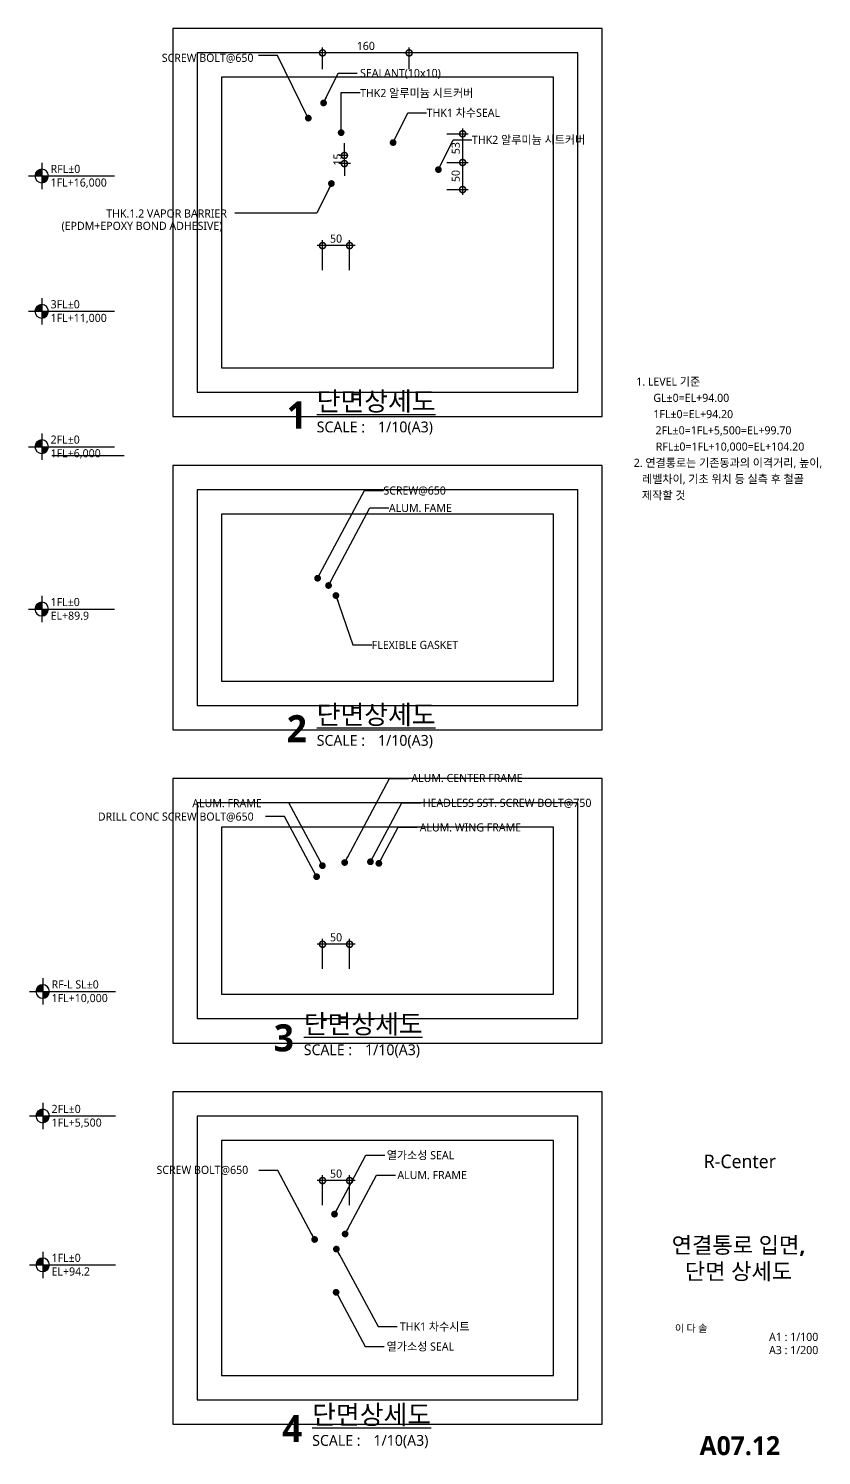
# Model space of a CAD drawing. Header units: millimetres. Extents: x 6017 to 164766, y 2937 to 56167.
# Drawn here: x 135459 to 164766, y 2937 to 55648 of the extents above; entities that cross this region are included whole.
import ezdxf
from ezdxf.enums import TextEntityAlignment as Align

# ---------------------------------------------------------------- set-up
doc = ezdxf.new("R2010")
doc.units = ezdxf.units.MM
doc.header["$LTSCALE"] = 200
doc.layers.get('DEFPOINTS').update_dxf_attribs({"color": 137})
for name, color, linetype in [('3TXT', 3, 'Continuous'), ('DIM', 7, 'Continuous'), ('SOL-253', 253, 'Continuous'), ('SYM', 6, 'Continuous'), ('SYM-LEAD', 6, 'Continuous'), ('SYM-LEVEL', 7, 'Continuous'), ('TEXT', 3, 'Continuous'), ('XR-SHEET$0$TITLE', 7, 'Continuous'), ('XR-SHEET$1$SHT', 5, 'Continuous'), ('XR-SHEET$1$TEXT', 3, 'Continuous')]:
    doc.layers.add(name, color=color, linetype=linetype)
doc.styles.add('$0$스타일1', font='malgun.ttf')
doc.styles.add('s1', font='malgun.ttf')
doc.styles.add('XR-SHEET$0$굴림체(옥산)', font='malgun.ttf')
doc.styles.add('맑은고딕B', font='malgunbd.ttf')
doc.styles.add('스타일1', font='malgun.ttf')
doc.styles.add('스타일2', font='malgunbd.ttf')
doc.dimstyles.new('CJA', dxfattribs={"dimscale": 300, "dimtxt": 2.7, "dimasz": 1, "dimexe": 2, "dimexo": 3, "dimgap": 1, "dimtad": 1, "dimdec": 0, "dimzin": 1, "dimdsep": 46, "dimlunit": 6, "dimtxsty": '$0$스타일1', "dimblk": 'CJDOT', "dimcen": 0.09, "dimdle": 1, "dimclrd": 256, "dimclre": 256, "dimclrt": 3, "dimadec": 0, "dimazin": 0, "dimtfac": 1, "dimtdec": 0, "dimtix": 1, "dimtmove": 2, "dimatfit": 3, "dimldrblk": 'CJDOT', "dimfxl": 1, "dimtolj": 1, "dimtzin": 1, "dimarcsym": 0})
doc.dimstyles.new('DIM-QD 1', dxfattribs={"dimscale": 50, "dimtxt": 3, "dimasz": 1.5, "dimexe": 1, "dimexo": 0, "dimgap": 1, "dimtad": 1, "dimdec": 3, "dimdsep": 46, "dimlunit": 6, "dimtxsty": '스타일1', "dimblk1": 'ARCHTICK', "dimblk2": 'DOT', "dimsah": 1, "dimcen": 0, "dimclrd": 256, "dimclre": 256, "dimclrt": 3, "dimazin": 2, "dimtfac": 1, "dimtdec": 3, "dimtix": 1, "dimtmove": 2, "dimatfit": 3, "dimldrblk": 'DOT', "dimfxl": 1, "dimtolj": 1, "dimtzin": 0, "dimarcsym": 0})

# ---------------------------------------------------------------- blocks, each defined once
blk = doc.blocks.new('XR-SHEET$0$TITLE')
at = {"layer": 'XR-SHEET$0$TITLE', "style": 'XR-SHEET$0$굴림체(옥산)'}
for tag, height, p in [('동명칭', 6, (776.77, -457.26)), ('SCALE-A1', 3, (797.5, -522)), ('SCALE-A3', 3, (797.5, -527)), ('DATA', 3, (797.5, -540))]:
    blk.add_attdef(tag, text='', height=height, dxfattribs=at).set_placement(p, align=Align.MIDDLE)
for tag, height, p in [('TITLE1', 6, (776.5, -479.4)), ('TITLE4', 6, (776.5, -484.39)), ('TITLE2', 6, (776.5, -489)), ('TITLE5', 6, (776.5, -493.99)), ('TITLE3', 6, (776.5, -498.7)), ('NAME-1', 3, (760.16, -517.5)), ('NAME-2', 3, (760.16, -526.5)), ('A0.00', 7, (776.5, -561))]:
    blk.add_attdef(tag, text='', height=height, dxfattribs=at).set_placement(p, align=Align.MIDDLE_CENTER)
blk = doc.blocks.new('LEVEL1')
at = {"layer": 'SYM-LEVEL'}
h = blk.add_hatch(color=6, dxfattribs=at)
edge = h.paths.add_edge_path()
edge.add_ellipse((4.87, 0), major_axis=(1.77, 1.77), ratio=1, start_angle=405, end_angle=495)
edge.add_line((2.37, 0), (4.87, 0))
edge.add_line((4.87, 0), (4.87, 2.5))
edge = h.paths.add_edge_path()
edge.add_ellipse((4.87, 0), major_axis=(1.77, 1.77), ratio=1, start_angle=225, end_angle=315)
edge.add_line((7.37, 0), (4.87, 0))
edge.add_line((4.87, 0), (4.87, -2.5))
at = {"layer": 'SYM-LEVEL', "color": 6}
for p, q in [((0, 0), (9.74, 0)), ((4.87, 4.87), (4.87, -4.87)), ((9.07, 0), (31.8, 0))]:
    blk.add_line(p, q, dxfattribs=at)
blk.add_ellipse((4.87, 0), major_axis=(1.77, 1.77), ratio=1, start_param=5.497787, end_param=11.780972, dxfattribs=at)
at = {"layer": 'SYM-LEVEL', "color": 3, "style": '스타일1'}
for tag, p in [('1층-바닥마감', (8.16, 1.11)), ('EL-+100', (8.16, -3.93))]:
    blk.add_attdef(tag, p, '', height=3, dxfattribs=at)
blk = doc.blocks.new('dwgtitle')
at = {"layer": 'SYM', "color": 3, "style": '스타일1'}
blk.add_text('SCALE :', height=4, dxfattribs=at).set_placement((12.25, -1.4))
for tag, p, height in [('%%UTITLE', (12.25, 6.59), 7), ('1/100', (34.89, -1.4), 4)]:
    blk.add_attdef(tag, p, '', height=height, dxfattribs=at)
at = {"layer": 'SYM', "color": 6, "style": '스타일2'}
blk.add_attdef('A', text='', height=10, dxfattribs=at).set_placement((4.89, 5), align=Align.MIDDLE)
blk = doc.blocks.new('_ARCHTICK')
at = {"color": 0, "linetype": 'ByBlock', "const_width": 0.15}
blk.add_lwpolyline([(-0.5, -0.5), (0.5, 0.5)], dxfattribs=at)
blk = doc.blocks.new('_DOT')
at = {"color": 0, "linetype": 'ByBlock'}
blk.add_line((-0.5, 0), (-1, 0), dxfattribs=at)
at = {"color": 0, "linetype": 'ByBlock', "const_width": 0.5}
blk.add_lwpolyline([(-0.25, 0, 1), (0.25, 0, 1)], format="xyb", close=True, dxfattribs=at)
blk = doc.blocks.new('_DotSmall')
at = {"color": 0, "linetype": 'ByBlock', "const_width": 0.5}
blk.add_lwpolyline([(-0.0625, 0, 1), (0.0625, 0, 1)], format="xyb", close=True, dxfattribs=at)
blk = doc.blocks.new('*D127')
at = {"layer": 'DEFPOINTS', "color": 0, "transparency": 16777216}
for p in [(146326, 47630), (146326, 46422), (147326, 46422)]:
    blk.add_point(p, dxfattribs=at)
at = {"layer": 'DIM', "color": 7, "lineweight": -2, "transparency": 16777216}
for p, q in [((147526, 47630), (146126, 47630)), ((146326, 46722), (146326, 47830)), ((147326, 46722), (147326, 47830))]:
    blk.add_line(p, q, dxfattribs=at)
at = {"layer": 'DIM', "color": 7, "lineweight": -2, "transparency": 16777216, "xscale": 450, "yscale": 450, "zscale": 450, "rotation": 180}
blk.add_blockref('_DotSmall', (146326, 47630), dxfattribs=at)
at = {"layer": 'DIM', "color": 7, "lineweight": -2, "transparency": 16777216, "xscale": 450, "yscale": 450, "zscale": 450}
blk.add_blockref('_DotSmall', (147326, 47630), dxfattribs=at)
at = {"layer": 'DIM', "color": 3, "transparency": 16777216, "insert": (146826, 47885), "char_height": 300, "attachment_point": 5, "style": '스타일1'}
blk.add_mtext('\\A1;50', dxfattribs=at)
blk = doc.blocks.new('CJDOT')
blk.add_line((-2, 0), (2, 0))
at = {"const_width": 0.5}
blk.add_lwpolyline([(-0.25, 0, 1), (0.25, 0, 1)], format="xyb", close=True, dxfattribs=at)
blk = doc.blocks.new('*D212')
at = {"layer": 'DEFPOINTS', "color": 0, "transparency": 16777216}
for p in [(150619, 50699, 0), (150619, 49699, 0), (151503, 49699)]:
    blk.add_point(p, dxfattribs=at)
at = {"layer": 'DIM', "color": 7, "lineweight": -2, "transparency": 16777216}
for p, q in [((150919, 50699), (151703, 50699)), ((151503, 50899), (151503, 49499)), ((150919, 49699), (151703, 49699))]:
    blk.add_line(p, q, dxfattribs=at)
at = {"layer": 'DIM', "color": 7, "lineweight": -2, "transparency": 16777216, "xscale": 450, "yscale": 450, "zscale": 450}
for p, rotation in [((151503, 50699), 90), ((151503, 49699), 270)]:
    blk.add_blockref('_DotSmall', p, dxfattribs=dict(at, rotation=rotation))
at = {"layer": 'DIM', "color": 3, "transparency": 16777216, "insert": (151248, 50199), "char_height": 300, "attachment_point": 5, "rotation": 90, "style": '스타일1'}
blk.add_mtext('\\A1;50', dxfattribs=at)
blk = doc.blocks.new('*D213')
at = {"layer": 'DEFPOINTS', "color": 0, "transparency": 16777216}
for p in [(150619, 51760, 0), (150619, 50699, 0), (151503, 50699)]:
    blk.add_point(p, dxfattribs=at)
at = {"layer": 'DIM', "color": 7, "lineweight": -2, "transparency": 16777216}
for p, q in [((150919, 51760), (151703, 51760)), ((151503, 51960), (151503, 50499)), ((150919, 50699), (151703, 50699))]:
    blk.add_line(p, q, dxfattribs=at)
at = {"layer": 'DIM', "color": 7, "lineweight": -2, "transparency": 16777216, "xscale": 450, "yscale": 450, "zscale": 450}
for p, rotation in [((151503, 51760), 90), ((151503, 50699), 270)]:
    blk.add_blockref('_DotSmall', p, dxfattribs=dict(at, rotation=rotation))
at = {"layer": 'DIM', "color": 3, "transparency": 16777216, "insert": (151248, 51229), "char_height": 300, "attachment_point": 5, "rotation": 90, "style": '스타일1'}
blk.add_mtext('\\A1;53', dxfattribs=at)
blk = doc.blocks.new('*D215')
at = {"layer": 'DEFPOINTS', "color": 0, "transparency": 16777216}
for p in [(147134, 50959), (147565, 50959, 0), (147654, 50659, 0)]:
    blk.add_point(p, dxfattribs=at)
at = {"layer": 'DIM', "color": 7, "lineweight": -2, "transparency": 16777216}
for p, q in [((147134, 50959), (147134, 51409)), ((147265, 50959), (146934, 50959)), ((147354, 50659), (146934, 50659)), ((147134, 50659), (147134, 50959)), ((147134, 50659), (147134, 50209))]:
    blk.add_line(p, q, dxfattribs=at)
at = {"layer": 'DIM', "color": 7, "lineweight": -2, "transparency": 16777216, "xscale": 450, "yscale": 450, "zscale": 450}
for p, rotation in [((147134, 50959), 270), ((147134, 50659), 90)]:
    blk.add_blockref('_DotSmall', p, dxfattribs=dict(at, rotation=rotation))
at = {"layer": 'DIM', "color": 3, "transparency": 16777216, "insert": (146878, 50809), "char_height": 300, "attachment_point": 5, "rotation": 90, "style": '스타일1'}
blk.add_mtext('\\A1;15', dxfattribs=at)
blk = doc.blocks.new('*D216')
at = {"layer": 'DEFPOINTS', "color": 0, "transparency": 16777216}
for p in [(146326, 54748), (146326, 53848, 0), (149526, 53848, 0)]:
    blk.add_point(p, dxfattribs=at)
at = {"layer": 'DIM', "color": 7, "lineweight": -2, "transparency": 16777216}
for p, q in [((146326, 54148), (146326, 54948)), ((149526, 54148), (149526, 54948)), ((149726, 54748), (146126, 54748))]:
    blk.add_line(p, q, dxfattribs=at)
at = {"layer": 'DIM', "color": 7, "lineweight": -2, "transparency": 16777216, "xscale": 450, "yscale": 450, "zscale": 450, "rotation": 180}
blk.add_blockref('_DotSmall', (146326, 54748), dxfattribs=at)
at = {"layer": 'DIM', "color": 7, "lineweight": -2, "transparency": 16777216, "xscale": 450, "yscale": 450, "zscale": 450}
blk.add_blockref('_DotSmall', (149526, 54748), dxfattribs=at)
at = {"layer": 'DIM', "color": 3, "transparency": 16777216, "insert": (147926, 55004), "char_height": 300, "attachment_point": 5, "style": '스타일1'}
blk.add_mtext('\\A1;160', dxfattribs=at)
blk = doc.blocks.new('*D217')
at = {"layer": 'DEFPOINTS', "color": 0, "transparency": 16777216}
for p in [(146326, 21821), (146326, 20614), (147326, 20614)]:
    blk.add_point(p, dxfattribs=at)
at = {"layer": 'DIM', "color": 7, "lineweight": -2, "transparency": 16777216}
for p, q in [((147526, 21821), (146126, 21821)), ((146326, 20914), (146326, 22021)), ((147326, 20914), (147326, 22021))]:
    blk.add_line(p, q, dxfattribs=at)
at = {"layer": 'DIM', "color": 7, "lineweight": -2, "transparency": 16777216, "xscale": 450, "yscale": 450, "zscale": 450, "rotation": 180}
blk.add_blockref('_DotSmall', (146326, 21821), dxfattribs=at)
at = {"layer": 'DIM', "color": 7, "lineweight": -2, "transparency": 16777216, "xscale": 450, "yscale": 450, "zscale": 450}
blk.add_blockref('_DotSmall', (147326, 21821), dxfattribs=at)
at = {"layer": 'DIM', "color": 3, "transparency": 16777216, "insert": (146826, 22076), "char_height": 300, "attachment_point": 5, "style": '스타일1'}
blk.add_mtext('\\A1;50', dxfattribs=at)
blk = doc.blocks.new('*D218')
at = {"layer": 'DEFPOINTS', "color": 0, "transparency": 16777216}
for p in [(146326, 13091), (146326, 11883), (147326, 11883)]:
    blk.add_point(p, dxfattribs=at)
at = {"layer": 'DIM', "color": 7, "lineweight": -2, "transparency": 16777216}
for p, q in [((146326, 12183), (146326, 13291)), ((147326, 12183), (147326, 13291)), ((147526, 13091), (146126, 13091))]:
    blk.add_line(p, q, dxfattribs=at)
at = {"layer": 'DIM', "color": 7, "lineweight": -2, "transparency": 16777216, "xscale": 450, "yscale": 450, "zscale": 450, "rotation": 180}
blk.add_blockref('_DotSmall', (146326, 13091), dxfattribs=at)
at = {"layer": 'DIM', "color": 7, "lineweight": -2, "transparency": 16777216, "xscale": 450, "yscale": 450, "zscale": 450}
blk.add_blockref('_DotSmall', (147326, 13091), dxfattribs=at)
at = {"layer": 'DIM', "color": 3, "transparency": 16777216, "insert": (146826, 13346), "char_height": 300, "attachment_point": 5, "style": '스타일1'}
blk.add_mtext('\\A1;50', dxfattribs=at)

msp = doc.modelspace()

# ---------------------------------------------------------------- linework, layer by layer
at = {"layer": 'DEFPOINTS'}
for points in [[(156656.1, 55647.8), (140789.2, 55647.8), (140789.2, 41311.2), (156656.1, 41311.2)], [(155756.1, 54747.8), (141689.2, 54747.8), (141689.2, 42211.2), (155756.1, 42211.2)], [(154856.1, 53847.8), (142589.2, 53847.8), (142589.2, 43111.2), (154856.1, 43111.2)], [(156656.1, 39511.2), (140789.2, 39511.2), (140789.2, 29741.9), (156656.1, 29741.9)], [(155756.1, 38611.2), (141689.2, 38611.2), (141689.2, 30641.9), (155756.1, 30641.9)], [(154856.1, 37711.2), (142589.2, 37711.2), (142589.2, 31541.9), (154856.1, 31541.9)], [(156656.1, 27941.9), (140789.2, 27941.9), (140789.2, 18172.7), (156656.1, 18172.7)], [(155756.1, 27041.9), (141689.2, 27041.9), (141689.2, 19072.7), (155756.1, 19072.7)], [(154856.1, 26141.9), (142589.2, 26141.9), (142589.2, 19972.7), (154856.1, 19972.7)], [(156656.1, 16372.7), (140789.2, 16372.7), (140789.2, 4092.5), (156656.1, 4092.5)], [(155756.1, 15472.7), (141689.2, 15472.7), (141689.2, 4992.5), (155756.1, 4992.5)], [(154856.1, 14572.7), (142589.2, 14572.7), (142589.2, 5892.5), (154856.1, 5892.5)]]:
    msp.add_lwpolyline(points, close=True, dxfattribs=at)
at = {"layer": 'SOL-253'}
msp.add_line((138989.2, 39866.7), (136318, 39866.7), dxfattribs=at)

# ---------------------------------------------------------------- block references
at = {"layer": 'SYM', "xscale": 100, "yscale": 100, "zscale": 100}
for p, values in [((144885.9, 40870.7), {'%%UTITLE': '%%U단면상세도', '1/100': '1/10(A3)', 'A': '1'}), ((144885.9, 29292.1), {'%%UTITLE': '%%U단면상세도', '1/100': '1/10(A3)', 'A': '2'}), ((144408, 17864.1), {'%%UTITLE': '%%U단면상세도', '1/100': '1/10(A3)', 'A': '3'}), ((144718.8, 3433.5), {'%%UTITLE': '%%U단면상세도', '1/100': '1/10(A3)', 'A': '4'})]:
    msp.add_blockref('dwgtitle', p, dxfattribs=at).add_auto_attribs(values)
at = {"layer": 'SYM-LEVEL', "xscale": 100, "yscale": 100, "zscale": 100}
for p, values in [((135459.2, 50202.1), {'EL-+100': '1FL+16,000', '1층-바닥마감': 'RFL±0'}), ((135459.2, 45202.1), {'EL-+100': '1FL+11,000', '1층-바닥마감': '3FL±0'}), ((135459.2, 40202.1), {'EL-+100': '1FL+6,000', '1층-바닥마감': '2FL±0'}), ((135459.2, 34202.1), {'EL-+100': 'EL+89.9', '1층-바닥마감': '1FL±0'}), ((135495.2, 20077.2), {'EL-+100': '1FL+10,000', '1층-바닥마감': 'RF-L SL±0'}), ((135495.2, 15477.2), {'EL-+100': '1FL+5,500', '1층-바닥마감': '2FL±0'}), ((135495.2, 9977.2), {'EL-+100': 'EL+94.2', '1층-바닥마감': '1FL±0'})]:
    msp.add_blockref('LEVEL1', p, dxfattribs=at).add_auto_attribs(values)
at = {"layer": 'TEXT'}
ref = msp.add_blockref('XR-SHEET$0$TITLE', (84100, 0), dxfattribs=dict(at, xscale=100, yscale=100, zscale=100))
ref.add_attrib('TITLE2', '연결통로 입면,', dxfattribs={"layer": 'XR-SHEET$1$SHT', "color": 4, "height": 600, "style": '맑은고딕B'}).set_placement((161700, 10708.6), align=Align.MIDDLE_CENTER)
ref.add_attrib('TITLE3', '단면 상세도', dxfattribs={"layer": 'XR-SHEET$1$SHT', "color": 4, "height": 600, "style": '맑은고딕B'}).set_placement((161700, 9738.2, 1377.1), align=Align.MIDDLE_CENTER)
ref.add_attrib('NAME-1', '이 다 솔', dxfattribs={"layer": 'XR-SHEET$1$TEXT', "color": 3, "height": 270, "style": '스타일1'}).set_placement((159350, 7633.3, 1377.1), align=Align.MIDDLE_LEFT)
ref.add_attrib('SCALE-A1', 'A1 : 1/100', dxfattribs={"layer": 'XR-SHEET$1$SHT', "color": 3, "height": 300, "style": '스타일1'}).set_placement((163739.1, 7317.2), align=Align.MIDDLE_CENTER)
ref.add_attrib('SCALE-A3', 'A3 : 1/200', dxfattribs={"layer": 'XR-SHEET$1$SHT', "color": 3, "height": 300, "style": '스타일1'}).set_placement((163739.1, 6830.8), align=Align.MIDDLE_CENTER)
ref.add_attrib('A0.00', 'A07.12', dxfattribs={"layer": 'XR-SHEET$1$SHT', "color": 4, "height": 700, "style": '맑은고딕B'}).set_placement((161750, 3300), align=Align.MIDDLE_CENTER)

# ---------------------------------------------------------------- texts
at = {"layer": '3TXT', "style": '스타일1'}
for s, p in [('1. LEVEL 기준', (159101.7, 42605.6)), ('   GL±0=EL+94.00', (159802.7, 42005.6)), ('   1FL±0=EL+94.20', (159875.2, 41405.6)), ('   2FL±0=1FL+5,500=EL+99.70', (160992.3, 40805.6)), ('   RFL±0=1FL+10,000=EL+104.20', (161234.5, 40205.6))]:
    msp.add_text(s, height=300, dxfattribs=at).set_placement(p, align=Align.MIDDLE_CENTER)
for s, p in [('2. 연결통로는 기존동과의 이격거리, 높이,', (157828.4, 39605.6)), ('   레벨차이, 기초 위치 등 실측 후 철골', (157828.4, 39005.6)), ('   제작할 것', (157828.4, 38405.6))]:
    msp.add_text(s, height=300, dxfattribs=at).set_placement(p, align=Align.MIDDLE_LEFT)
at = {"layer": 'TEXT', "style": 's1'}
msp.add_text('SCREW BOLT@650', height=300, dxfattribs=at).set_placement((143774.2, 54566.8, 0), align=Align.MIDDLE_RIGHT)
for s, p in [('SEALANT(10x10)', (147713.1, 54004.6)), ('THK2 알루미늄 시트커버', (147713.1, 53265.2)), ('THK1 차수SEAL', (150173.4, 52535.8, 0)), ('THK2 알루미늄 시트커버', (151849.3, 51536.4, 0))]:
    msp.add_text(s, height=300, dxfattribs=at).set_placement(p, align=Align.MIDDLE_LEFT)
for s, p in [('(EPDM+EPOXY BOND ADHESIVE)', (136678.6, 48209.8, 0)), ('THK.1.2 VAPOR BARRIER', (138331.8, 48666.6, 0))]:
    msp.add_text(s, height=300, dxfattribs=at).set_placement(p)
at = {"layer": 'TEXT', "color": 3, "style": '스타일1'}
for s, p in [('SCREW@650', (148576.5, 38582.5)), ('ALUM. FAME', (148779.6, 37937.3)), ('FLEXIBLE GASKET', (148146.1, 32878.1)), ('ALUM. CENTER FRAME', (149608.4, 27963.6)), ('ALUM. FRAME', (141511.8, 27033.9)), ('HEADLESS SST. SCREW BOLT@750', (150028, 27045.9)), ('DRILL CONC SCREW BOLT@650', (138021.4, 26537.3, 0)), ('ALUM. WING FRAME', (149916.5, 26137.9, 0)), ('열가소성 SEAL', (148698.2, 14029.3, 0)), ('SCREW BOLT@650', (140190, 13487.5, 0)), ('ALUM. FRAME', (149092.3, 13296.8, 0)), ('THK1 차수시트', (149181.8, 7698.9)), ('열가소성 SEAL', (148694.4, 6962))]:
    msp.add_text(s, height=300, dxfattribs=at).set_placement(p, align=Align.MIDDLE_LEFT)
at = {"layer": 'TEXT', "style": '스타일1'}
msp.add_text('R-Center', height=500, dxfattribs=at).set_placement((161750, 13800), align=Align.MIDDLE_CENTER)

# ---------------------------------------------------------------- dimensions: what is measured, and where the dimension line sits
at = {"layer": 'DIM'}
for base, p1, p2, angle, text, picture, middle in [((146325.7, 54747.8, 0), (149525.7, 53847.8), (146325.7, 53847.8), 180, '160', '*D216', (147925.7, 55003.6, 0)), ((151503.3, 50699.1, 0), (150619.3, 51759.7), (150619.3, 50699.1), 90, '53', '*D213', (151248.3, 51229.4, 0)), ((147133.8, 50959.1, 0), (147654.2, 50659.1, 0), (147564.5, 50959.1, 0), 270, '15', '*D215', (146878, 50809.1, 0)), ((151503.3, 49699.1, 0), (150619.3, 50699.1), (150619.3, 49699.1), 90, '50', '*D212', (151248.3, 50199.1, 0)), ((146325.7, 47629.8, 0), (147325.6, 46422.1, 0), (146325.7, 46422.1, 0), 180, '50', '*D127', (146825.6, 47884.8, 0)), ((146325.7, 21821.4, 0), (147325.6, 20613.7, 0), (146325.7, 20613.7, 0), 180, '50', '*D217', (146825.6, 22076.4, 0)), ((146325.7, 13090.9, 0), (147325.7, 11883.2, 0), (146325.7, 11883.2, 0), 180, '50', '*D218', (146825.7, 13345.9, 0))]:
    dim = msp.add_linear_dim(base=base, p1=p1, p2=p2, angle=angle, text=text, dimstyle='CJA', override={"dimscale": 100, "dimtxt": 3, "dimasz": 4.5, "dimtxsty": '스타일1', "dimblk1": 'DotSmall', "dimblk2": 'DotSmall', "dimsah": 1, "dimdle": 2, "dimclrd": 7, "dimclre": 7}, dxfattribs=at)
    dim.commit()
    dim.dimension.update_dxf_attribs({"geometry": picture, "text_midpoint": middle})

# ---------------------------------------------------------------- leaders
at = {"layer": 'SYM-LEAD'}
for points in [[(145799.4, 52338, 0), (144662.4, 54655.8, 0), (143962.4, 54655.8, 0)], [(146363.4, 52897.8, 0), (146903.4, 53998.5, 0), (147603.4, 53998.5, 0)], [(147013.1, 51802), (147013.1, 53285), (147713.1, 53285)], [(148933.5, 51435.2, 0), (149473.4, 52535.8, 0), (150173.4, 52535.8, 0)], [(150609.4, 50435.7, 0), (151149.3, 51536.4, 0), (151849.3, 51536.4, 0)], [(146653.7, 49922.8, 0), (146113.7, 48822.2, 0), (143089.2, 48822.2, 0)], [(146143.4, 35342.7), (147876.5, 38582.5), (148576.5, 38582.5)], [(146547.7, 35073.4), (148079.6, 37937.3), (148779.6, 37937.3)], [(146820.5, 34703.4), (147446.1, 32878.1), (148146.1, 32878.1)], [(147143.9, 24839.7), (148803.3, 27941.9), (149503.3, 27941.9)], [(146322.6, 24725.7, 0), (145083.6, 27041.9, 0), (144383.7, 27041.9, 0)], [(148097, 24868.3), (149259.8, 27041.9), (149959.8, 27041.9)], [(146106.6, 24318, 0), (144914.6, 26546.2, 0), (144214.6, 26546.2, 0)], [(148407.5, 24808.8, 0), (149120.6, 26141.9, 0), (149820.6, 26141.9, 0)], [(146767.3, 11851.6, 0), (147930, 14025.3, 0), (148630, 14025.3, 0)], [(146034.2, 10915.8, 0), (144674.5, 13457.8, 0), (143974.5, 13457.8, 0)], [(147161.3, 11119.1, 0), (148324.1, 13292.8, 0), (149024.1, 13292.8, 0)], [(146837.6, 10560.5), (148386, 7702.9), (149086, 7702.9)], [(146828.8, 8965.7), (147898.5, 6966), (148598.5, 6966)]]:
    msp.add_leader(points, dimstyle='DIM-QD 1', override={"dimscale": 100, "dimasz": 2.5, "dimtad": 0, "dimclrd": 6}, dxfattribs=at)

doc.saveas('drawing.dxf')
